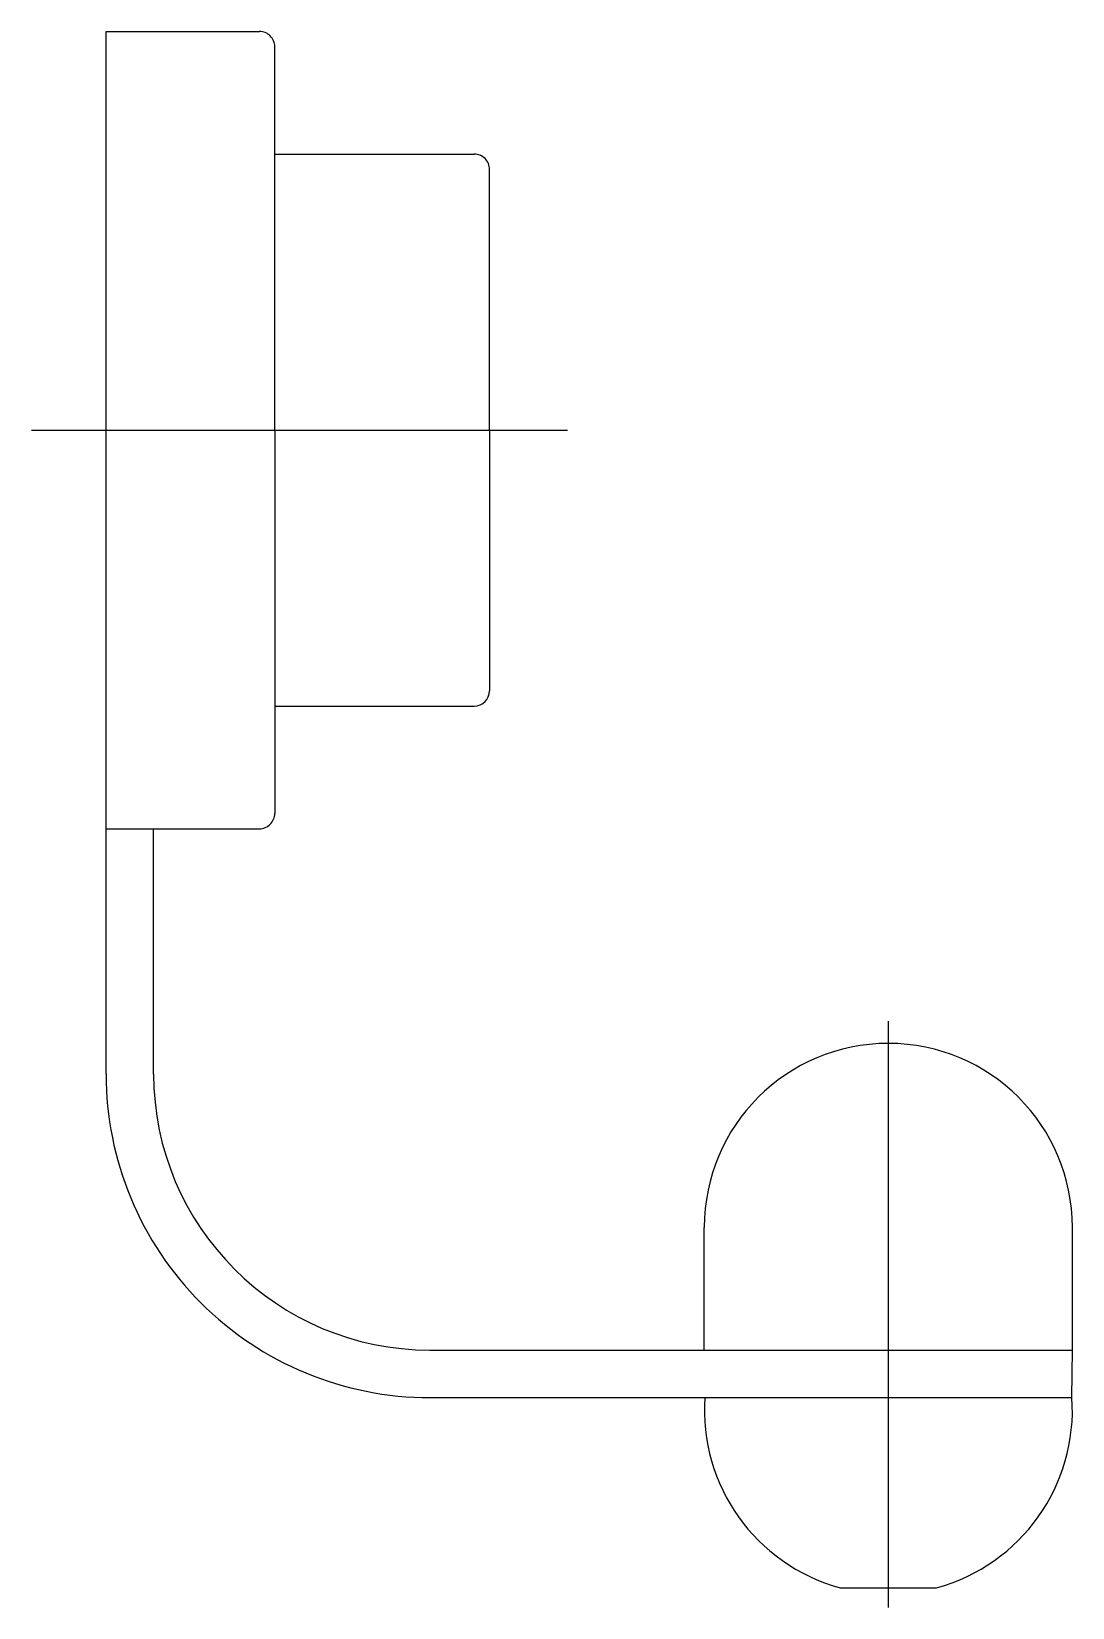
# Model space of a CAD drawing. Extents: x -0.584 to -0.516, y 428.87 to 428.973.
import ezdxf

# ---------------------------------------------------------------- set-up
doc = ezdxf.new("R2010")
doc.units = 0
doc.header["$LTSCALE"] = 0.2
doc.header["$MEASUREMENT"] = 0
doc.linetypes.add('AXES', pattern=[0.54, 0.3, -0.08, 0.08, -0.08])
doc.linetypes.add('CONTINU', pattern=[0])
doc.layers.get('0').update_dxf_attribs({"linetype": 'CONTINUOUS'})
doc.layers.add('DECA_EIXOS', color=5, linetype='AXES')

msp = doc.modelspace()

# ---------------------------------------------------------------- linework, layer by layer
at = {"linetype": 'CONTINU'}
for points in [[(-0.57875, 428.9729), (-0.56875, 428.9729)], [(-0.57875, 428.9049), (-0.57875, 428.9729)], [(-0.56775, 428.9469), (-0.56775, 428.9719)], [(-0.56775, 428.9649), (-0.55475, 428.9649)], [(-0.55375, 428.9469), (-0.55375, 428.9639)], [(-0.56775, 428.9469), (-0.56775, 428.9219)], [(-0.55375, 428.9469), (-0.55375, 428.9299)], [(-0.56775, 428.9289), (-0.55475, 428.9289)], [(-0.57875, 428.9209), (-0.56875, 428.9209)], [(-0.57565, 428.9049), (-0.57565, 428.9209)], [(-0.53975, 428.8869), (-0.53975, 428.8949)], [(-0.51575, 428.8869), (-0.51575, 428.8949)], [(-0.55765, 428.8869), (-0.52775, 428.8869)], [(-0.53975, 428.8869), (-0.52775, 428.8869)], [(-0.52775, 428.8869), (-0.51575, 428.8869)], [(-0.51578, 428.8838), (-0.51575, 428.8869)], [(-0.55765, 428.8838), (-0.51578, 428.8838)], [(-0.5309, 428.8714), (-0.5246, 428.8714)]]:
    msp.add_lwpolyline(points, dxfattribs=at)
for points in [[(-0.56775, 428.9719, 0.414216), (-0.56875, 428.9729)], [(-0.55375, 428.9639, 0.414214), (-0.55475, 428.9649)], [(-0.55475, 428.9289, 0.41421), (-0.55375, 428.9299)], [(-0.56875, 428.9209, 0.414214), (-0.56775, 428.9219)], [(-0.51575, 428.8949, 0.999999), (-0.53975, 428.8949)], [(-0.57875, 428.9049, 0.414214), (-0.55765, 428.8838)], [(-0.57565, 428.9049, 0.414213), (-0.55765, 428.8869)], [(-0.53971, 428.8838, 0.35746), (-0.5309, 428.8714)], [(-0.5246, 428.8714, 0.357459), (-0.51578, 428.8838)]]:
    msp.add_lwpolyline(points, format="xyb", dxfattribs=at)
at = {"layer": 'DECA_EIXOS'}
for points in [[(-0.58361, 428.9469), (-0.54867, 428.9469)], [(-0.52775, 428.87011), (-0.52775, 428.90835)]]:
    msp.add_lwpolyline(points, dxfattribs=at)

doc.saveas('drawing.dxf')
